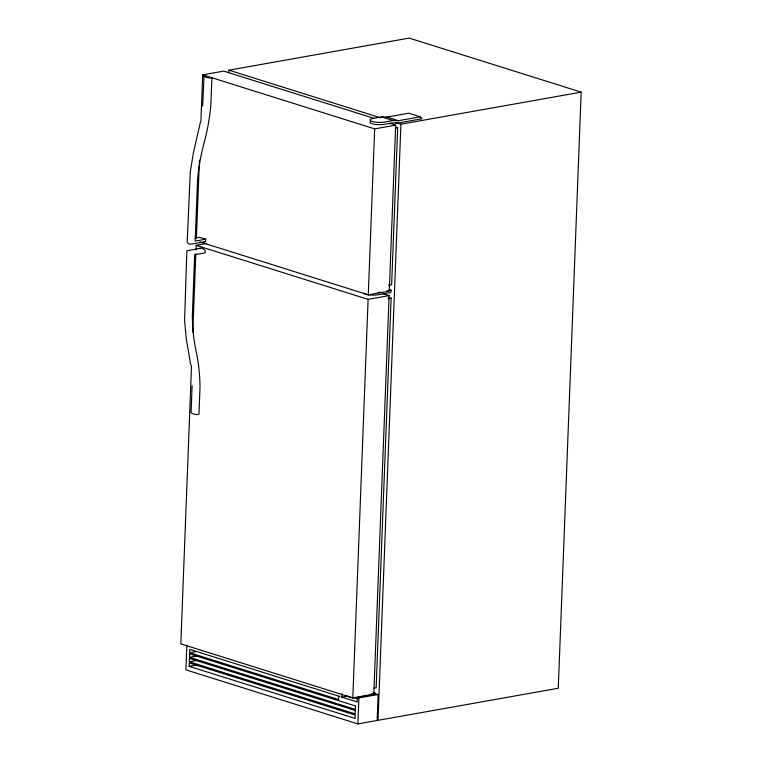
<?xml version="1.0" encoding="UTF-8"?>
<svg xmlns="http://www.w3.org/2000/svg" width="762" height="762" viewBox="0 0 762 762"><rect width="100%" height="100%" fill="white"/><g stroke="black" fill="none" stroke-linecap="round" stroke-linejoin="round"><path stroke-width="1.14" d="M191.519 365.474L180.823 643.861L352.806 697.897L373.809 694.153L389.115 295.618L382.972 293.684M192.796 332.165L195.815 253.651M195.948 250.079L196.129 245.326L206.635 243.449M196.396 238.43L199.177 166.126M199.263 163.754L199.406 160.191M200.911 121.072L202.682 74.838L223.685 71.104L374.018 118.339M192.11 385.686L191.071 412.699A8.944 2.181 2.2 0 0 197.215 414.633L198.968 414.318L200.006 387.229A159.629 115.414 -72.6 0 0 196.167 351.463A159.629 115.414 -72.6 0 1 192.329 315.706L194.662 254.746L205.168 252.87L205.254 250.612A8.944 5.782 79.9 0 0 199.111 248.688M205.75 75.809L204.006 76.114L202.682 106.166M186.861 645.081L185.909 669.865L357.892 723.9L377.142 720.471L378.142 694.506L376.599 694.03L357.349 697.449L357.178 701.964L341.824 697.144L341.947 693.753M189.147 666.321L189.281 662.93L355.225 715.051L354.987 718.423L189.147 666.321L196.148 665.074M355.292 710.517L355.168 713.899L189.328 661.797L189.452 658.416L355.397 710.527M189.5 657.282L189.633 653.901L355.568 706.012L355.34 709.384L189.5 657.282L196.501 656.044M338.747 696.173L338.623 699.564L189.671 652.767L189.805 649.386L339.976 696.544M194.881 238.087L199.549 237.258L205.692 239.182L205.607 241.44A8.944 5.782 79.9 0 1 204.092 241.925M228.838 72.542L228.933 70.171L409.194 38.1L581.177 92.135L558.279 688.248L378.019 720.319L400.917 124.206L395.259 122.425M352.806 697.897L368.113 299.352L196.129 245.326M389.525 123.206L395.668 125.139L389.287 291.103L368.284 294.837L374.666 128.873L202.682 74.838M357.892 723.9L358.883 697.935L357.349 697.449M388.944 289.55L391.039 290.208L390.954 292.465L377.828 294.808A8.734 2.124 2.2 0 1 363.512 293.103M388.868 297.523L391.125 298.237L376.161 687.743L374.056 688.115M395.411 127.044L397.669 127.749L391.639 284.683L388.496 285.245M200.53 121.663L193.386 152.819L190.29 171.955L187.214 241.687L188.3 243.602L190.443 244.278L204.616 241.84M420.3 116.815L408.784 113.195L386.906 117.081L381.695 116.891L372.951 118.443A8.734 2.124 2.2 0 0 372.142 121.425A8.734 2.124 2.2 0 0 384.467 122.063L393.211 120.51L398.421 120.701L420.3 116.815L421.967 118.758L397.459 123.12L392.259 122.92L384.381 124.32A8.734 2.124 2.2 0 1 373.771 124.111A8.734 2.124 2.2 0 1 370.351 121.529M374.666 128.873L395.668 125.139M400.917 124.206L581.177 92.135M395.573 128.13L397.669 127.749M205.692 239.182L195.196 241.049L197.539 180.089A159.629 115.414 -72.6 0 1 204.197 142.456A159.629 115.414 -72.6 0 0 210.855 104.832L211.893 77.734L210.15 78.048A8.944 2.181 2.2 0 1 204.006 76.114M200.101 248.288L186.861 250.869L184.585 320.459L186.242 338.747L190.738 364.836M377.914 292.541L380.105 292.16M386.667 290.989L391.039 290.208M368.113 299.352L389.115 295.618M387.972 298.799L391.125 298.237M189.671 652.767L196.672 651.52M189.328 661.797L196.329 660.559M341.824 697.144L347.482 696.135M371.18 694.049L375.561 693.268L373.466 692.61M358.883 697.935L378.142 694.506M386.906 117.081L398.421 120.701M381.695 116.891L393.211 120.51M228.933 70.171L380.552 117.805M199.701 241.868L368.284 294.837M358.292 698.202A8.734 2.124 2.2 0 1 348.024 696.154"/></g></svg>
